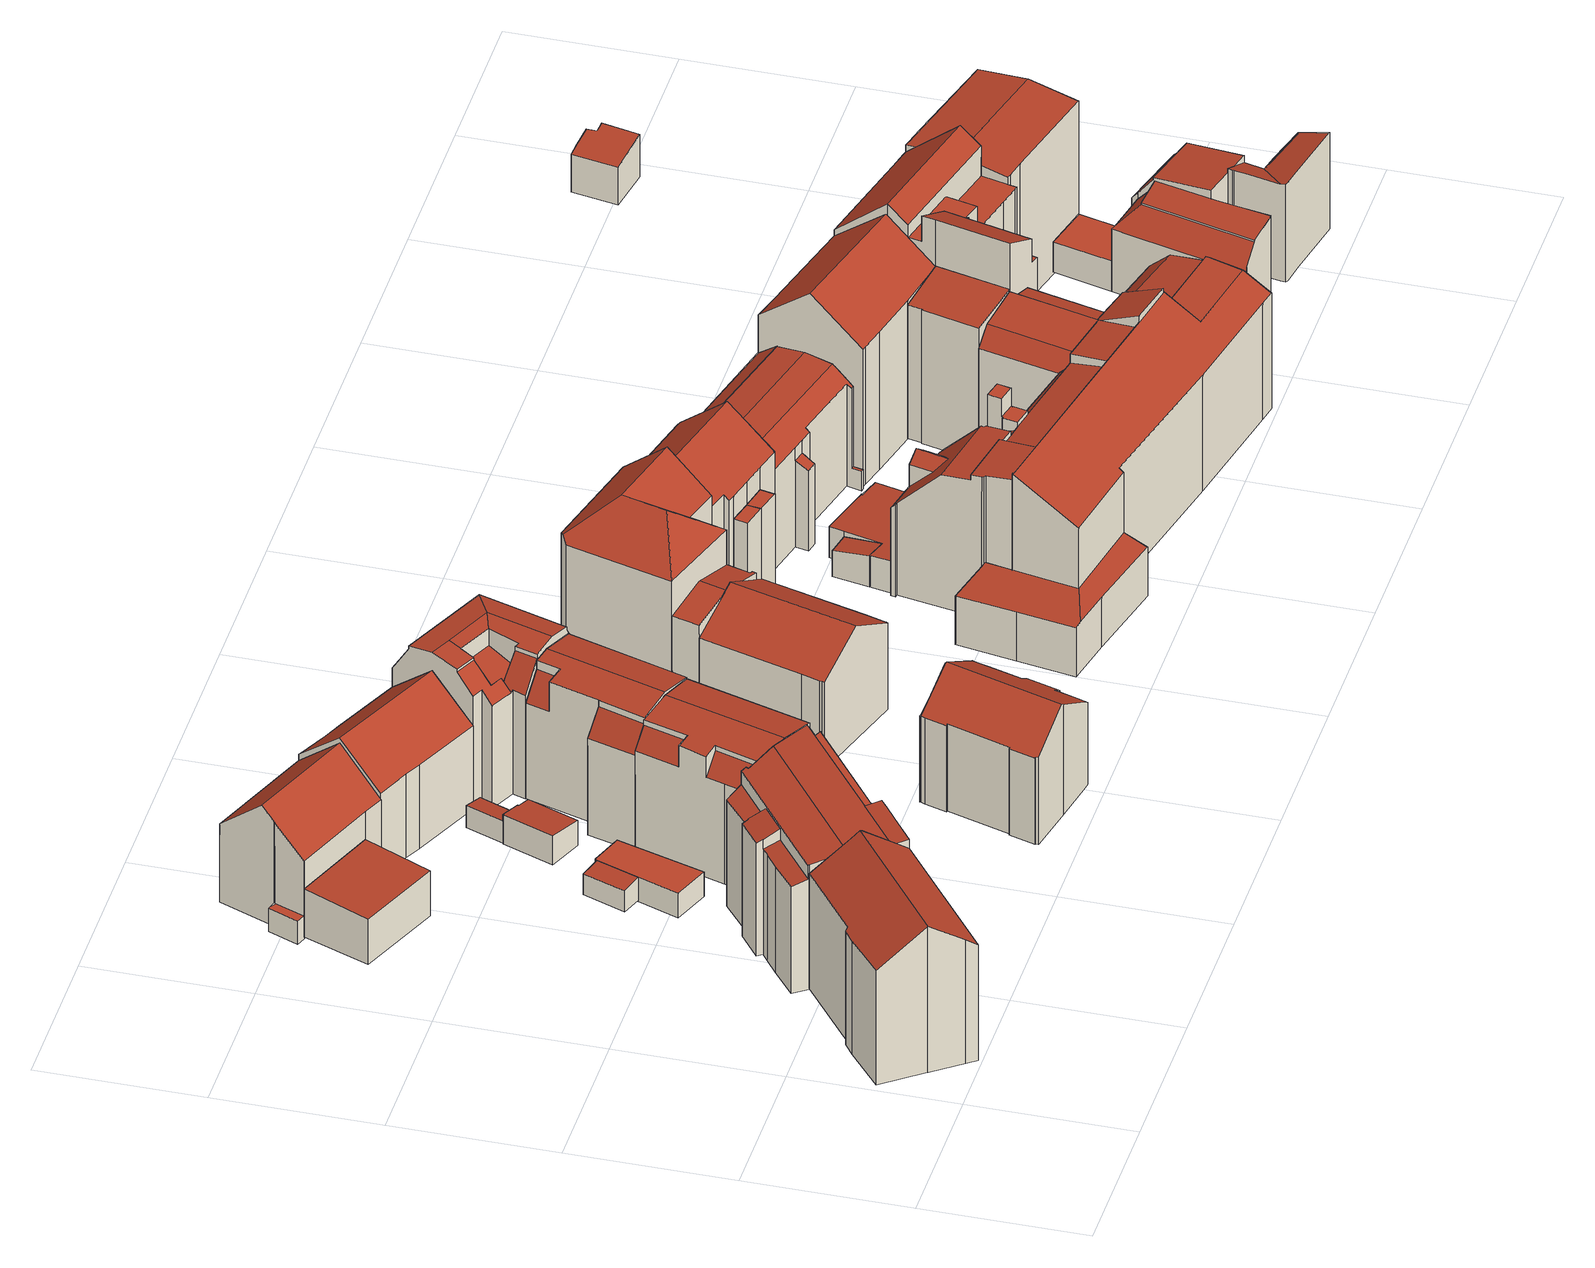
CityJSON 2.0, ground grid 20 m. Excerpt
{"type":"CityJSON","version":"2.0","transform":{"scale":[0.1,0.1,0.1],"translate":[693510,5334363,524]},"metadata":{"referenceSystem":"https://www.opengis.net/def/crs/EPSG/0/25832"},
"CityObjects":{
"building1":{"type":"Building","attributes":{"Gemeindeschluessel":"09162000","HoeheDach":"544.846","HoeheGrund":"525.070","Methode":"2000","NiedrigsteTraufeDesGebaeudes":"540.336","Geometrietyp2DReferenz":"3000","function":"31001_9998","roofType":"3100","measuredHeight":19.78,"storeysAboveGround":5},"geometry":[{"type":"MultiSurface","lod":"2","boundaries":[[[0,1,2,3]],[[4,5,6,7,8,9,10,2,1]],[[11,12,13,14]],[[6,15,16,17,18,7]],[[19,20,12,11]],[[21,8,7,18]],[[22,9,8,21]],[[11,14,23,24,0,3,25,22,21,18,17,16,19]],[[24,4,1,0]],[[13,12,20,15,6,5]],[[25,10,9,22]],[[3,2,10,25]],[[16,15,20,19]],[[23,14,13,5,4,24]]],"semantics":{"surfaces":[{"type":"WallSurface"},{"type":"RoofSurface"},{"type":"GroundSurface"}],"values":[0,1,0,0,0,0,0,2,0,1,0,0,0,0]}}]},
"building2":{"type":"Building","attributes":{"Gemeindeschluessel":"09162000","HoeheDach":"542.290","HoeheGrund":"525.025","Methode":"1000","NiedrigsteTraufeDesGebaeudes":"539.307","Geometrietyp2DReferenz":"3000","function":"31001_9998","roofType":"3100","measuredHeight":17.27,"storeysAboveGround":4},"geometry":[{"type":"MultiSurface","lod":"2","boundaries":[[[26,27,28,29,30,31]],[[32,33,34,35,36,37]],[[38,39,40,41,42]],[[43,44,45,46,47,48]],[[49,50,51,52]],[[53,44,43,54]],[[52,51,28,27]],[[35,55,56,57,58,59,60,36]],[[61,62,63,64]],[[65,40,39,66]],[[33,67,68,69,34]],[[65,64,63,70,71,41,40]],[[57,56,31,30]],[[72,73,74,75,76,77]],[[36,60,75,74,78,37]],[[35,34,69,70,63,62,55]],[[60,59,76,75]],[[79,54,43,48,80]],[[32,37,78,81]],[[77,76,59,58,29,28,51,50]],[[68,80,48,47,71,70,69]],[[61,26,31,56,55,62]],[[79,80,68,67]],[[41,71,47,42]],[[30,29,58,57]],[[81,78,74,73]],[[82,53,54,79,67,33,32,81,73,72,49,52,27,26,61,64,65,66]],[[42,47,46,38]],[[72,77,50,49]],[[82,66,39,38,46,45]],[[82,45,44,53]]],"semantics":{"surfaces":[{"type":"WallSurface"},{"type":"RoofSurface"},{"type":"GroundSurface"}],"values":[0,0,1,1,0,0,0,0,0,0,0,0,1,0,1,1,0,0,0,1,1,0,0,0,0,0,2,0,0,0,0]}}]},
"building3":{"type":"Building","attributes":{"Gemeindeschluessel":"09162000","HoeheDach":"531.631","HoeheGrund":"525.112","Methode":"2000","NiedrigsteTraufeDesGebaeudes":"531.192","Geometrietyp2DReferenz":"3000","function":"31001_3065","roofType":"1000","measuredHeight":6.52,"storeysAboveGround":2},"geometry":[{"type":"MultiSurface","lod":"2","boundaries":[[[83,84,85,86]],[[87,84,83,88]],[[85,89,90,86]],[[86,90,88,83]],[[87,88,90,89]],[[84,87,89,85]]],"semantics":{"surfaces":[{"type":"GroundSurface"},{"type":"WallSurface"},{"type":"RoofSurface"}],"values":[0,1,1,1,2,1]}}]},
"building4":{"type":"Building","attributes":{"Gemeindeschluessel":"09162000","HoeheDach":"528.256","HoeheGrund":"525.233","Methode":"1000","NiedrigsteTraufeDesGebaeudes":"527.966","Geometrietyp2DReferenz":"3000","function":"31001_2000","roofType":"1000","measuredHeight":3.02},"geometry":[{"type":"MultiSurface","lod":"2","boundaries":[[[91,92,93,94]],[[95,96,97,98]],[[93,96,95,94]],[[92,97,96,93]],[[91,98,97,92]],[[94,95,98,91]]],"semantics":{"surfaces":[{"type":"GroundSurface"},{"type":"RoofSurface"},{"type":"WallSurface"}],"values":[0,1,2,2,2,2]}}]},
"building5":{"type":"Building","attributes":{"Gemeindeschluessel":"09162000","HoeheDach":"528.380","HoeheGrund":"525.119","Methode":"2000","NiedrigsteTraufeDesGebaeudes":"528.380","Geometrietyp2DReferenz":"3000","function":"31001_1000","roofType":"1000","measuredHeight":3.26,"storeysAboveGround":1},"geometry":[{"type":"MultiSurface","lod":"2","boundaries":[[[99,100,101,102]],[[102,103,104,105,106,99]],[[107,101,100,108,109,110]],[[103,107,110,104]],[[107,103,102,101]],[[106,108,100,99]],[[105,109,108,106]],[[104,110,109,105]]],"semantics":{"surfaces":[{"type":"WallSurface"},{"type":"GroundSurface"},{"type":"RoofSurface"}],"values":[0,1,2,0,0,0,0,0]}}]},
"building6":{"type":"Building","attributes":{"Gemeindeschluessel":"09162000","HoeheDach":"540.320","HoeheGrund":"524.848","Methode":"2000","NiedrigsteTraufeDesGebaeudes":"527.945","Geometrietyp2DReferenz":"3000","function":"31001_1000","roofType":"3100","measuredHeight":15.47,"storeysAboveGround":4},"geometry":[{"type":"MultiSurface","lod":"2","boundaries":[[[111,112,113,114,115]],[[116,117,113,112]],[[118,119,120,121,122]],[[114,113,123,124]],[[119,125,126,124,123,120]],[[111,115,126,125]],[[114,124,126,115]],[[127,128,129,130]],[[131,122,121,132]],[[130,129,117,116]],[[117,129,128,132,121,120,123,113]],[[132,128,127,133,131]],[[127,130,116,112,111,125,119,118,133]],[[131,133,118,122]]],"semantics":{"surfaces":[{"type":"WallSurface"},{"type":"RoofSurface"},{"type":"GroundSurface"}],"values":[0,0,0,0,0,0,1,0,1,0,1,0,2,0]}}]},
"building7":{"type":"Building","attributes":{"Gemeindeschluessel":"09162000","HoeheDach":"542.230","HoeheGrund":"524.975","Methode":"1000","NiedrigsteTraufeDesGebaeudes":"537.786","Geometrietyp2DReferenz":"3000","function":"31001_1000","roofType":"3100","measuredHeight":17.25,"storeysAboveGround":5},"geometry":[{"type":"MultiSurface","lod":"2","boundaries":[[[134,135,136,137]],[[138,139,140,141,142,135,134,143]],[[138,144,145,146,65,64,61,147,139]],[[137,136,148,149]],[[144,150,151,145]],[[152,153,141,140,154,155,156]],[[65,157,158,159,160,161,152,156,64]],[[147,154,140,139]],[[64,156,155,61]],[[153,162,142,141]],[[145,151,163,146]],[[138,143,149,148,164,165,166,150,144]],[[162,161,160,164,148,136,135,142]],[[152,161,162,153]],[[61,155,154,147]],[[166,165,159,158]],[[157,163,151,150,166,158]],[[146,163,157,65]],[[159,165,164,160]],[[137,149,143,134]]],"semantics":{"surfaces":[{"type":"WallSurface"},{"type":"GroundSurface"},{"type":"RoofSurface"}],"values":[0,0,1,0,0,2,0,0,0,0,0,0,2,0,0,0,2,0,2,2]}}]},
"building8":{"type":"Building","attributes":{"Gemeindeschluessel":"09162000","HoeheDach":"529.013","HoeheGrund":"525.120","Methode":"2000","NiedrigsteTraufeDesGebaeudes":"527.643","Geometrietyp2DReferenz":"3000","function":"31001_1000","roofType":"1000","measuredHeight":3.89,"storeysAboveGround":1},"geometry":[{"type":"MultiSurface","lod":"2","boundaries":[[[167,168,169,170]],[[168,171,172,173,174,175,176,169]],[[177,178,179,173,172,180]],[[179,178,181,182]],[[183,175,174,182,181,184]],[[180,172,171,185]],[[184,181,178,177]],[[170,169,176,186]],[[186,176,175,183]],[[183,184,177,180,185,167,170,186]],[[182,174,173,179]],[[185,171,168,167]]],"semantics":{"surfaces":[{"type":"WallSurface"},{"type":"RoofSurface"},{"type":"GroundSurface"}],"values":[0,1,0,1,0,0,0,0,0,2,0,0]}}]},
"building9":{"type":"Building","attributes":{"Gemeindeschluessel":"09162000","HoeheDach":"540.970","HoeheGrund":"524.859","Methode":"2000","NiedrigsteTraufeDesGebaeudes":"536.110","Geometrietyp2DReferenz":"3000","function":"31001_1000","roofType":"3100","measuredHeight":16.11,"storeysAboveGround":4},"geometry":[{"type":"MultiSurface","lod":"2","boundaries":[[[187,188,189,190]],[[191,192,193,194,195]],[[196,197,188,187]],[[198,199,194,193,200,201]],[[202,196,187,190,191,195,203,204]],[[190,189,192,191]],[[195,194,199,203]],[[193,192,189,188,197,200]],[[204,198,201,202]],[[202,201,200,197,196]],[[203,199,198,204]]],"semantics":{"surfaces":[{"type":"WallSurface"},{"type":"RoofSurface"},{"type":"GroundSurface"}],"values":[0,0,0,1,2,0,0,1,0,0,0]}}]},
"building10":{"type":"Building","attributes":{"Gemeindeschluessel":"09162000","HoeheDach":"540.387","HoeheGrund":"525.220","Methode":"2000","NiedrigsteTraufeDesGebaeudes":"535.849","Geometrietyp2DReferenz":"3000","function":"31001_1000","roofType":"3100","measuredHeight":15.17,"storeysAboveGround":4},"geometry":[{"type":"MultiSurface","lod":"2","boundaries":[[[205,206,207,208]],[[209,210,211,212]],[[213,214,215,216,217,218]],[[219,220,221,222]],[[209,223,224,225,226,227,228,210]],[[225,224,223,209,212,229,230,214,213,218,231,232,219,222,233,234,235,236,237,238,205,208,239,240,241,242]],[[233,243,244,234]],[[212,211,245,229]],[[246,247,240,239,208,207]],[[235,248,249,236]],[[250,251,206,205,238,237]],[[252,253,242,241,240,247]],[[234,244,248,235]],[[230,254,215,214]],[[222,221,243,233]],[[242,253,226,225]],[[231,218,217,255,256,232]],[[220,256,255,252,247,246,207,206,251,250,249,248,244,243,221]],[[232,256,220,219]],[[229,245,254,230]],[[236,249,250,237]],[[217,216,215,254,245,211,210,228,227,226,253,252,255]]],"semantics":{"surfaces":[{"type":"WallSurface"},{"type":"GroundSurface"},{"type":"RoofSurface"}],"values":[0,0,0,0,0,1,0,0,0,0,0,0,0,0,0,0,0,2,0,0,0,2]}}]},
"building11":{"type":"Building","attributes":{"Gemeindeschluessel":"09162000","HoeheDach":"542.460","HoeheGrund":"524.898","Methode":"1000","NiedrigsteTraufeDesGebaeudes":"537.769","Geometrietyp2DReferenz":"3000","function":"31001_1000","roofType":"3100","measuredHeight":17.56,"storeysAboveGround":5},"geometry":[{"type":"MultiSurface","lod":"2","boundaries":[[[257,258,259,260]],[[261,262,263,264,265,266,267,268,269]],[[260,259,264,263]],[[270,271,272,273]],[[274,275,276,277]],[[260,263,262,257]],[[278,266,265,279]],[[261,280,281,258,257,262]],[[267,266,278,282]],[[283,150,282,278,279,271,270,275,274]],[[269,268,150,283]],[[270,273,276,275]],[[150,268,267,282]],[[280,277,276,273,272,281]],[[280,261,269,283,274,277]],[[279,265,264,259,258,281,272,271]]],"semantics":{"surfaces":[{"type":"WallSurface"},{"type":"RoofSurface"},{"type":"GroundSurface"}],"values":[0,0,0,0,0,1,1,0,0,0,0,1,1,0,2,1]}}]},
"building12":{"type":"Building","attributes":{"Gemeindeschluessel":"09162000","HoeheDach":"543.420","HoeheGrund":"524.840","Methode":"9999","NiedrigsteTraufeDesGebaeudes":"538.410","Geometrietyp2DReferenz":"3000","function":"31001_1000","roofType":"3100","measuredHeight":18.58,"storeysAboveGround":5},"geometry":[{"type":"MultiSurface","lod":"2","boundaries":[[[284,285,286,287,288]],[[289,290,291,292,293]],[[294,295,296,297,298,299,300,301]],[[284,288,302,303]],[[304,305,306,307]],[[308,309,310,311]],[[312,313,314,315]],[[316,302,288,306]],[[317,318,319,320,310,309]],[[319,318,291,290]],[[312,303,302,316,321,317,309,308,313]],[[312,315,322,323,324,325,285,284,303]],[[305,318,317,321]],[[325,324,301,300,293,292,304,307,326]],[[327,328,329]],[[299,289,293,300]],[[322,295,294,323]],[[288,287,306]],[[330,319,290,331]],[[308,311,327,329,332,314,313]],[[305,321,316,306]],[[333,298,297,328]],[[334,330,331,333,328,327]],[[306,287,286,326,307]],[[333,331,290,289,299,298]],[[325,326,286,285]],[[304,292,291,318,305]],[[329,328,297,296,332]],[[323,294,301,324]],[[334,320,319,330]],[[334,327,311,310,320]],[[322,315,314,332,296,295]]],"semantics":{"surfaces":[{"type":"WallSurface"},{"type":"RoofSurface"},{"type":"GroundSurface"}],"values":[0,1,1,0,0,0,0,1,1,1,0,2,1,0,0,0,0,1,0,1,0,0,1,1,0,0,1,0,0,0,0,0]}}]},
"building13":{"type":"Building","attributes":{"Gemeindeschluessel":"09162000","HoeheDach":"540.260","HoeheGrund":"525.012","Methode":"2000","NiedrigsteTraufeDesGebaeudes":"536.732","Geometrietyp2DReferenz":"3000","function":"31001_1000","roofType":"3100","measuredHeight":15.25,"storeysAboveGround":3},"geometry":[{"type":"MultiSurface","lod":"2","boundaries":[[[335,336,337,338]],[[339,340,341,337,336,342,343]],[[344,345,346,347,348,349,350,335,338,351,352,353]],[[344,353,339,343,354,345]],[[349,355,342,336,335,350]],[[338,337,341,351]],[[343,342,355,356,357,358,354]],[[345,354,358,346]],[[348,356,355,349]],[[352,340,339,353]],[[346,358,357,347]],[[347,357,356,348]],[[351,341,340,352]]],"semantics":{"surfaces":[{"type":"WallSurface"},{"type":"RoofSurface"},{"type":"GroundSurface"}],"values":[0,1,2,0,0,0,1,0,0,0,0,0,0]}}]},
"building14":{"type":"Building","attributes":{"Gemeindeschluessel":"09162000","HoeheDach":"539.680","HoeheGrund":"524.979","Methode":"2000","NiedrigsteTraufeDesGebaeudes":"538.255","Geometrietyp2DReferenz":"3000","function":"31001_1000","roofType":"3100","measuredHeight":14.7,"storeysAboveGround":3},"geometry":[{"type":"MultiSurface","lod":"2","boundaries":[[[359,360,361,362]],[[363,364,361,360,365]],[[349,362,361,364]],[[366,367,365,360,359,368]],[[366,369,370,367]],[[369,350,349,364,363,370]],[[369,366,368,350]],[[359,362,349,350,368]],[[363,365,367,370]]],"semantics":{"surfaces":[{"type":"RoofSurface"},{"type":"WallSurface"},{"type":"GroundSurface"}],"values":[0,1,1,0,1,2,1,1,1]}}]},
"building15":{"type":"Building","attributes":{"Gemeindeschluessel":"09162000","HoeheDach":"547.720","HoeheGrund":"524.930","Methode":"2000","NiedrigsteTraufeDesGebaeudes":"543.026","Geometrietyp2DReferenz":"3000","function":"31001_1000","roofType":"3100","measuredHeight":22.79,"storeysAboveGround":5},"geometry":[{"type":"MultiSurface","lod":"2","boundaries":[[[371,372,373,374,375,376,377]],[[378,373,372,379]],[[376,375,380,381,382]],[[383,378,379,384]],[[383,384,381,380,385]],[[386,377,376,382]],[[380,375,374,385]],[[384,379,387,388]],[[374,373,378,385]],[[384,388,386,382,381]],[[378,383,385]],[[379,372,371,387]],[[371,377,386,388,387]]],"semantics":{"surfaces":[{"type":"GroundSurface"},{"type":"WallSurface"},{"type":"RoofSurface"}],"values":[0,1,1,2,2,1,1,2,1,2,2,1,1]}}]},
"building16":{"type":"Building","attributes":{"Gemeindeschluessel":"09162000","HoeheDach":"537.930","HoeheGrund":"525.070","Methode":"2000","NiedrigsteTraufeDesGebaeudes":"537.930","Geometrietyp2DReferenz":"3000","function":"51009_1610","roofType":"1000","measuredHeight":12.86},"geometry":[{"type":"MultiSurface","lod":"2","boundaries":[[[389,390,391,392]],[[392,391,393,394]],[[394,393,395,396]],[[396,395,390,389]],[[390,395,393,391]],[[392,394,396,389]]],"semantics":{"surfaces":[{"type":"WallSurface"},{"type":"RoofSurface"},{"type":"GroundSurface"}],"values":[0,0,0,0,1,2]}}]},
"building17":{"type":"Building","attributes":{"Gemeindeschluessel":"09162000","HoeheDach":"537.950","HoeheGrund":"525.070","Methode":"2000","NiedrigsteTraufeDesGebaeudes":"537.950","Geometrietyp2DReferenz":"3000","function":"51009_1610","roofType":"1000","measuredHeight":12.88},"geometry":[{"type":"MultiSurface","lod":"2","boundaries":[[[397,398,399,400]],[[400,399,390,389]],[[389,390,395,396]],[[399,398,395,390]],[[396,395,398,397]],[[389,396,397,400]]],"semantics":{"surfaces":[{"type":"WallSurface"},{"type":"RoofSurface"},{"type":"GroundSurface"}],"values":[0,0,0,1,0,2]}}]},
"building18":{"type":"Building","attributes":{"Gemeindeschluessel":"09162000","HoeheDach":"545.760","HoeheGrund":"525.095","Methode":"2000","NiedrigsteTraufeDesGebaeudes":"540.852","Geometrietyp2DReferenz":"3000","function":"31001_1000","roofType":"3100","measuredHeight":20.66,"storeysAboveGround":5},"geometry":[{"type":"MultiSurface","lod":"2","boundaries":[[[401,402,403,404]],[[405,401,404,406,407,408,409,408,397,396,394,410,411]],[[396,412,413,394]],[[409,414,415,408]],[[404,403,416,406]],[[408,415,417,397]],[[394,413,418,410]],[[410,418,419,411]],[[408,420,414,409]],[[406,416,421,407]],[[422,421,416,403,402,423]],[[419,418,413,412,417,415,414,420,422,423,424]],[[405,424,423,402,401]],[[397,417,412,396]],[[407,421,422,420,408]],[[411,419,424,405]]],"semantics":{"surfaces":[{"type":"WallSurface"},{"type":"GroundSurface"},{"type":"RoofSurface"}],"values":[0,1,0,0,0,0,0,0,0,0,2,2,0,0,0,0]}}]},
"building19":{"type":"Building","attributes":{"Gemeindeschluessel":"09162000","HoeheDach":"529.323","HoeheGrund":"525.073","Methode":"1000","NiedrigsteTraufeDesGebaeudes":"528.610","Geometrietyp2DReferenz":"3000","function":"31001_2000","roofType":"1000","measuredHeight":4.25},"geometry":[{"type":"MultiSurface","lod":"2","boundaries":[[[425,426,427,428]],[[429,430,426,425]],[[431,432,430,429]],[[428,433,431,429,425]],[[434,433,428,427]],[[432,431,433,434]],[[434,427,426,430,432]]],"semantics":{"surfaces":[{"type":"WallSurface"},{"type":"GroundSurface"},{"type":"RoofSurface"}],"values":[0,0,0,1,0,0,2]}}]},
"building20":{"type":"Building","attributes":{"Gemeindeschluessel":"09162000","HoeheDach":"529.414","HoeheGrund":"525.066","Methode":"2000","NiedrigsteTraufeDesGebaeudes":"528.623","Geometrietyp2DReferenz":"3000","function":"31001_2463","roofType":"1000","measuredHeight":4.35},"geometry":[{"type":"MultiSurface","lod":"2","boundaries":[[[435,436,437,438]],[[439,440,441,442]],[[443,444,436,435]],[[445,446,447,428]],[[442,441,448,449]],[[448,441,440,437,436,444,450,451,426,447,446]],[[452,450,444,443]],[[438,437,440,439]],[[445,428,425,429,452,443,435,438,439,442,449]],[[428,447,426,425]],[[449,448,446,445]],[[425,426,451,429]],[[429,451,450,452]]],"semantics":{"surfaces":[{"type":"WallSurface"},{"type":"RoofSurface"},{"type":"GroundSurface"}],"values":[0,0,0,0,0,1,0,0,2,0,0,0,0]}}]},
"building21":{"type":"Building","attributes":{"Gemeindeschluessel":"09162000","HoeheDach":"545.620","HoeheGrund":"525.188","Methode":"2000","NiedrigsteTraufeDesGebaeudes":"531.696","Geometrietyp2DReferenz":"3000","function":"31001_1000","roofType":"2100","measuredHeight":20.43,"storeysAboveGround":5},"geometry":[{"type":"MultiSurface","lod":"2","boundaries":[[[453,454,455,456]],[[457,458,459,460]],[[461,462,463,464]],[[465,466,467,468,469,459,458,470,471]],[[472,464,463,473,474]],[[475,467,476,477,478]],[[473,463,462,479,480,481]],[[460,459,469,482]],[[478,483,484,475]],[[453,485,486,487,488,454]],[[489,482,469,468,484,483]],[[490,479,462,461]],[[466,491,476,467]],[[492,470,458,457]],[[472,474,493,494]],[[472,494,495,485,453,456,496,492,457,460,482,489,497,498,490,461,464]],[[490,498,499,500,480,479]],[[501,493,474,473,481,500,499,502,477,476,491,487,486]],[[501,495,494,493]],[[497,489,483,478,477,502]],[[495,501,486,485]],[[497,502,499,498]],[[488,487,491,466]],[[496,471,470,492]],[[480,500,481]],[[496,456,455,465,471]],[[455,454,488,466,465]],[[484,468,467,475]]],"semantics":{"surfaces":[{"type":"WallSurface"},{"type":"RoofSurface"},{"type":"GroundSurface"}],"values":[0,0,0,1,0,0,1,0,1,0,0,0,0,0,0,2,0,1,0,0,0,0,0,0,0,0,1,0]}}]},
"building22":{"type":"Building","attributes":{"Gemeindeschluessel":"09162000","HoeheDach":"545.726","HoeheGrund":"525.055","Methode":"2000","NiedrigsteTraufeDesGebaeudes":"536.881","Geometrietyp2DReferenz":"3000","function":"31001_2000","roofType":"2100","measuredHeight":20.67,"storeysAboveGround":4},"geometry":[{"type":"MultiSurface","lod":"2","boundaries":[[[503,504,505,506]],[[507,508,509,510]],[[511,512,513,514,515,516,517]],[[518,519,520,521]],[[512,522,523,513]],[[524,525,526,527,503,506]],[[528,529,530,531]],[[532,523,522,533,509,508,534]],[[519,535,536,520]],[[537,538,539,540]],[[541,542,543,525,524]],[[544,545,546,547]],[[548,549,550,551]],[[552,553,526,525,543]],[[549,514,513,554]],[[555,556,557,550]],[[544,558,559,545]],[[560,559,558]],[[561,515,514,549,548]],[[554,513,523,532,562]],[[540,539,563,564]],[[564,563,565,445]],[[566,534,508,507]],[[567,442,568,517,516]],[[569,570,571,572,573,574,575]],[[576,577,578,579,580,504,503,527]],[[449,581,568,442]],[[556,579,578,518,521,575,574,557]],[[510,509,533,582]],[[551,573,572,548]],[[547,546,583]],[[584,569,575,521,520,536]],[[551,550,557,574,573]],[[528,531,555,550,549,554,562]],[[505,504,580,585]],[[566,586,587,529,528,562,532,534]],[[530,529,587,542,541]],[[577,588,535,519,518,578]],[[511,517,568,581,560,558,544,547,583,565,563,539,538]],[[584,536,535,588]],[[530,541,524,506,505,585,555,531]],[[580,579,556,555,585]],[[445,565,583,546,545,559,560,581,449]],[[586,566,507,510,582,537,540,564,445,449,442,567,570,569,584,588,577,576,553,552]],[[576,527,526,553]],[[586,552,543,542,587]],[[570,567,516,515,561,571]],[[572,571,561,548]],[[537,582,533,522,512,511,538]]],"semantics":{"surfaces":[{"type":"WallSurface"},{"type":"RoofSurface"},{"type":"GroundSurface"}],"values":[0,0,1,0,0,1,0,1,1,0,1,1,0,0,0,0,1,0,0,0,0,0,0,0,0,0,0,1,0,1,0,0,0,1,1,0,1,0,1,0,0,0,0,2,0,0,0,1,0]}}]},
"building23":{"type":"Building","attributes":{"Gemeindeschluessel":"09162000","HoeheDach":"540.992","HoeheGrund":"525.142","Methode":"2000","NiedrigsteTraufeDesGebaeudes":"527.690","Geometrietyp2DReferenz":"3000","function":"31001_1000","roofType":"3100","measuredHeight":15.85,"storeysAboveGround":4},"geometry":[{"type":"MultiSurface","lod":"2","boundaries":[[[589,590,591,592]],[[593,594,595,596]],[[597,598,594,593]],[[599,600,407,601]],[[602,603,604,605]],[[606,607,608,609]],[[610,611,612,613]],[[595,594,598,614,615,589,592,616,617,618]],[[619,620,613,612,617]],[[600,599,621,622]],[[597,593,596,623,624,620,619,408,407,600,622,602,605]],[[597,605,604,625,614,598]],[[626,615,614,625]],[[590,606,609,591]],[[623,596,595,618,611]],[[622,621,607,606,590,589,615,626,603,602]],[[623,611,610,624]],[[603,626,625,604]],[[611,618,617,612]],[[408,616,592,591,609,608,601,407]],[[599,601,608,607,621]],[[619,617,616,408]],[[624,610,613,620]]],"semantics":{"surfaces":[{"type":"RoofSurface"},{"type":"WallSurface"},{"type":"GroundSurface"}],"values":[0,1,1,1,1,1,0,0,1,1,2,1,1,0,1,1,1,0,1,1,0,1,1]}}]},
"building24":{"type":"Building","attributes":{"Gemeindeschluessel":"09162000","HoeheDach":"544.331","HoeheGrund":"525.537","Methode":"1000","NiedrigsteTraufeDesGebaeudes":"543.534","Geometrietyp2DReferenz":"3000","function":"31001_9998","roofType":"1000","measuredHeight":18.79},"geometry":[{"type":"MultiSurface","lod":"2","boundaries":[[[627,628,629,630]],[[631,632,633,629,628,634]],[[635,636,637,627,630,638]],[[637,634,628,627]],[[631,636,635,632]],[[638,633,632,635]],[[630,629,633,638]],[[636,631,634,637]]],"semantics":{"surfaces":[{"type":"WallSurface"},{"type":"RoofSurface"},{"type":"GroundSurface"}],"values":[0,1,2,0,0,0,0,0]}}]},
"building25":{"type":"Building","attributes":{"Gemeindeschluessel":"09162000","HoeheDach":"549.210","HoeheGrund":"525.377","Methode":"2000","NiedrigsteTraufeDesGebaeudes":"543.937","Geometrietyp2DReferenz":"3000","function":"31001_2000","roofType":"3100","measuredHeight":23.83,"storeysAboveGround":5},"geometry":[{"type":"MultiSurface","lod":"2","boundaries":[[[639,640,641,642,643,644,645,646]],[[647,641,640,648]],[[649,650,651,652,647,648,653,654,655,656]],[[655,657,658,656]],[[649,656,658,646,645]],[[654,659,657,655]],[[653,660,659,654]],[[649,645,644,650]],[[650,644,643,651]],[[639,660,653,648,640]],[[651,643,642,652]],[[646,658,657,659,660,639]],[[652,642,641,647]]],"semantics":{"surfaces":[{"type":"RoofSurface"},{"type":"WallSurface"},{"type":"GroundSurface"}],"values":[0,1,2,1,1,1,1,1,1,1,1,0,1]}}]},
"building26":{"type":"Building","attributes":{"Gemeindeschluessel":"09162000","HoeheDach":"546.261","HoeheGrund":"525.753","Methode":"2000","NiedrigsteTraufeDesGebaeudes":"539.520","Geometrietyp2DReferenz":"3000","function":"31001_9998","roofType":"1000","measuredHeight":20.51,"storeysAboveGround":4},"geometry":[{"type":"MultiSurface","lod":"2","boundaries":[[[661,662,663,664]],[[665,666,667,668,669,670]],[[671,672,673,663,662,674,675,676,677]],[[667,666,678,679,680,681]],[[679,682,672,671,680]],[[676,683,684,677]],[[685,671,677,669,668]],[[686,682,679,678]],[[687,675,674,688]],[[687,689,683,676,675]],[[685,668,667,681]],[[671,685,681,680]],[[686,678,666,665,689,687,688,661,664,690]],[[686,690,673,672,682]],[[689,665,670,684,683]],[[664,663,673,690]],[[677,684,670,669]],[[688,674,662,661]]],"semantics":{"surfaces":[{"type":"WallSurface"},{"type":"RoofSurface"},{"type":"GroundSurface"}],"values":[0,0,1,0,1,1,0,0,0,0,1,0,2,0,0,0,1,0]}}]},
"building27":{"type":"Building","attributes":{"Gemeindeschluessel":"09162000","HoeheDach":"550.570","HoeheGrund":"525.731","Methode":"2000","NiedrigsteTraufeDesGebaeudes":"544.570","Geometrietyp2DReferenz":"3000","function":"31001_9998","roofType":"3100","measuredHeight":24.84,"storeysAboveGround":5},"geometry":[{"type":"MultiSurface","lod":"2","boundaries":[[[691,692,693,694]],[[695,696,697,698]],[[699,700,701,702]],[[703,704,705,706]],[[707,708,709,710]],[[711,712,713,697,696,714,715,716]],[[717,718,719,720]],[[695,698,721,722,723,724,725,726,707,710,727,703,706,717,720]],[[728,729,730,731]],[[706,705,718,717]],[[727,710,709,729,728,732,694,693]],[[726,725,733,700,699,734]],[[731,701,700,733,735,736,732,728]],[[734,699,702,737]],[[724,723,711,716]],[[730,738,737,702,701,731]],[[722,712,711,723]],[[695,720,719,692,691,714,696]],[[724,716,735,733,725]],[[727,693,704,703]],[[707,726,734,737,738,708]],[[721,713,712,722]],[[691,694,732,736,715,714]],[[715,736,735,716]],[[698,697,713,721]],[[730,729,709,708,738]],[[692,719,718,705,704,693]]],"semantics":{"surfaces":[{"type":"RoofSurface"},{"type":"WallSurface"},{"type":"GroundSurface"}],"values":[0,1,1,1,1,0,1,2,1,1,1,1,0,0,1,1,1,1,1,1,1,1,1,1,1,0,0]}}]},
"building28":{"type":"Building","attributes":{"Gemeindeschluessel":"09162000","HoeheDach":"538.280","HoeheGrund":"526.260","Methode":"2000","NiedrigsteTraufeDesGebaeudes":"534.623","Geometrietyp2DReferenz":"3000","function":"31001_9998","roofType":"2100","measuredHeight":12.02,"storeysAboveGround":2},"geometry":[{"type":"MultiSurface","lod":"2","boundaries":[[[739,740,741,742]],[[743,744,745,746,747,748,749,750,751,752,753,754]],[[755,756,754,753,752,757]],[[758,759,760,761,762,741,740]],[[749,763,764,750]],[[746,745,744,761,760,759]],[[742,765,756,755,757,766]],[[744,743,754,756,765,762,761]],[[742,741,762,765]],[[763,739,742,766,767,764]],[[748,747,746,759,758,740,739,763,749]],[[764,767,766,757,752,751,750]]],"semantics":{"surfaces":[{"type":"WallSurface"},{"type":"GroundSurface"},{"type":"RoofSurface"}],"values":[0,1,0,2,0,0,2,0,0,2,0,0]}}]},
"building29":{"type":"Building","attributes":{"Gemeindeschluessel":"09162000","HoeheDach":"530.360","HoeheGrund":"526.320","Methode":"1000","NiedrigsteTraufeDesGebaeudes":"530.360","Geometrietyp2DReferenz":"3000","function":"31001_2000","roofType":"1000","measuredHeight":4.04},"geometry":[{"type":"MultiSurface","lod":"2","boundaries":[[[768,769,770,771]],[[772,773,774,754]],[[774,773,775,770,769,776]],[[752,776,769,768]],[[777,772,754,752,768,771]],[[772,777,771,770,775,773]],[[754,774,776,752]]],"semantics":{"surfaces":[{"type":"WallSurface"},{"type":"RoofSurface"},{"type":"GroundSurface"}],"values":[0,0,1,0,2,0,0]}}]},
"building30":{"type":"Building","attributes":{"Gemeindeschluessel":"09162000","HoeheDach":"546.520","HoeheGrund":"525.958","Methode":"2000","NiedrigsteTraufeDesGebaeudes":"545.641","Geometrietyp2DReferenz":"3000","function":"31001_9998","roofType":"3100","measuredHeight":20.56,"storeysAboveGround":5},"geometry":[{"type":"MultiSurface","lod":"2","boundaries":[[[778,779,780,781,782]],[[783,784,785,786]],[[787,788,789,790,791]],[[792,793,785,784,790,789]],[[786,785,793,794]],[[780,779,795,796]],[[791,790,784,783]],[[787,791,783,786,794,782,781,780,796]],[[794,793,792,778,782]],[[796,795,788,787]],[[778,792,789,788,795,779]]],"semantics":{"surfaces":[{"type":"WallSurface"},{"type":"RoofSurface"},{"type":"GroundSurface"}],"values":[0,0,0,1,0,0,0,2,0,0,1]}}]},
"building31":{"type":"Building","attributes":{"Gemeindeschluessel":"09162000","HoeheDach":"539.887","HoeheGrund":"526.660","Methode":"2000","NiedrigsteTraufeDesGebaeudes":"534.560","Geometrietyp2DReferenz":"3000","function":"31001_9998","roofType":"1000","measuredHeight":13.23,"storeysAboveGround":2},"geometry":[{"type":"MultiSurface","lod":"2","boundaries":[[[797,798,799,800,801,802,803,804]],[[805,806,807,808]],[[809,810,811,812,813,814]],[[815,813,812,816]],[[817,818,819,820,816,812,811]],[[821,822,823,824,804,803,802,801,825,826,827,828,829,830,831,832,833,834,835,836,837,838,839]],[[840,841,839,838,837,842]],[[829,843,844,830]],[[825,801,800,845,805,808,826]],[[824,823,822,846,847,848,797,804]],[[818,817,810,849,845,800,799,798]],[[806,809,814,807]],[[809,849,810]],[[850,851,841,840,842,852,819]],[[816,853,854,855,844,843,815]],[[808,807,814,813,815,843,829,828,827,826]],[[837,836,835,834,833,832,854,853,856,857,852,842]],[[852,857,856,853,816,820,819]],[[855,854,832,831,830,844]],[[858,859,851,850,819,818]],[[805,845,849,809,806]],[[822,821,839,841,851,859,846]],[[817,811,810]],[[848,847,846,859,858,818,798,797]]],"semantics":{"surfaces":[{"type":"WallSurface"},{"type":"RoofSurface"},{"type":"GroundSurface"}],"values":[0,1,1,0,0,2,0,0,0,0,1,0,0,1,1,0,0,1,0,0,0,0,0,1]}}]},
"building32":{"type":"Building","attributes":{"Gemeindeschluessel":"09162000","HoeheDach":"532.154","HoeheGrund":"526.410","Methode":"2000","NiedrigsteTraufeDesGebaeudes":"531.461","Geometrietyp2DReferenz":"3000","function":"31001_2000","roofType":"1000","measuredHeight":5.74},"geometry":[{"type":"MultiSurface","lod":"2","boundaries":[[[860,861,862,863,864,865,866]],[[867,863,862,868]],[[869,868,862,861]],[[870,864,863,867]],[[871,872,873,870,867,868,869]],[[865,864,870,873]],[[860,871,869,861]],[[860,866,872,871]],[[872,866,865,873]]],"semantics":{"surfaces":[{"type":"GroundSurface"},{"type":"WallSurface"},{"type":"RoofSurface"}],"values":[0,1,1,1,2,1,1,1,1]}}]}
},
"vertices":[
[7,100,11],[7,100,165],[56,140,163],[56,140,11],[44,52,207],[45,51,208],[198,169,208],[191,178,200],[162,217,166],[77,151,166],[72,152,163],[80,4,11],[80,4,167],[71,16,178],[71,16,11],[200,167,207],[200,167,11],[198,169,11],[191,178,11],[234,123,11],[234,123,167],[162,217,11],[77,151,11],[45,51,11],[44,52,11],[72,152,11],
[289,344,10],[244,308,10],[244,308,165],[245,308,165],[245,308,153],[289,344,153],[149,234,10],[162,217,10],[162,217,178],[161,218,177],[161,218,159],[149,234,154],[297,171,154],[436,277,154],[437,277,154],[415,287,154],[285,187,154],[234,123,179],[267,148,179],[287,163,179],[297,171,179],[285,187,177],[222,139,177],[207,289,10],[207,289,162],[239,313,162],[239,313,10],[267,148,10],[234,123,10],[313,334,177],[313,334,159],[257,291,159],[257,291,174],[224,266,174],[224,266,159],[320,330,10],[320,330,178],[318,327,178],[318,327,10],[437,277,10],[436,277,10],[191,178,10],[191,178,183],[189,181,183],[359,310,183],[415,287,177],[212,282,10],[202,275,10],[202,275,153],[211,282,153],[211,282,165],[212,282,165],[182,260,153],[200,167,10],[200,167,181],[182,260,10],[287,163,10],
[113,775,11],[219,734,11],[186,652,11],[81,694,11],[219,734,76],[113,775,76],[186,652,72],[81,694,72],
[247,448,12],[266,500,12],[290,491,12],[271,439,12],[271,439,43],[290,491,43],[266,500,40],[247,448,40],
[290,491,11],[290,491,44],[291,493,44],[291,493,11],[331,479,11],[298,372,11],[252,389,11],[271,439,11],[331,479,44],[271,439,44],[252,389,44],[298,372,44],
[102,779,8],[113,775,8],[113,775,113],[113,775,39],[102,779,39],[219,734,8],[219,734,113],[156,882,8],[128,812,8],[128,812,148],[135,829,163],[156,882,113],[128,813,148],[128,813,39],[117,816,8],[117,816,39],[246,724,8],[246,724,113],[245,723,113],[245,723,8],[293,829,113],[269,776,163],[293,829,8],
[345,413,145],[345,413,174],[363,408,176],[363,408,169],[362,467,10],[328,357,10],[328,357,145],[334,379,145],[334,379,173],[362,467,145],[484,430,10],[447,310,10],[439,285,10],[320,333,10],[379,462,176],[379,462,169],[484,430,138],[447,310,138],[336,320,169],[353,374,169],[320,333,145],[320,330,145],[318,327,145],[437,277,138],[420,285,169],[420,285,176],[378,302,182],[336,320,176],[353,374,176],[439,285,138],[422,449,182],[465,436,176],[465,436,169],
[354,530,11],[354,530,45],[312,547,50],[312,547,11],[378,592,45],[361,599,47],[362,600,47],[337,610,50],[337,609,50],[336,609,50],[380,647,11],[380,647,36],[362,600,36],[361,599,11],[355,656,41],[337,610,41],[337,609,11],[355,656,11],[378,592,11],[336,609,11],
[333,809,9],[333,809,122],[354,800,122],[354,800,9],[439,762,9],[439,762,122],[416,711,170],[393,658,121],[393,658,9],[293,829,9],[293,829,121],[286,706,122],[307,696,122],[269,776,170],[246,724,121],[246,724,9],[307,696,9],[286,706,9],
[527,189,12],[527,189,128],[528,188,129],[528,188,12],[626,100,12],[626,100,126],[636,97,120],[636,97,12],[599,21,12],[606,20,12],[606,20,123],[599,21,128],[545,31,161],[545,31,12],[484,47,12],[484,47,129],[483,47,128],[483,47,12],[633,127,12],[636,140,12],[640,155,12],[640,155,128],[636,140,128],[633,127,127],[626,57,12],[616,60,12],[540,32,12],[484,43,12],[493,79,12],[495,79,12],[519,156,12],[517,156,12],[525,183,12],[527,187,12],[550,183,12],[583,175,12],[584,174,12],[641,160,12],[493,79,128],[495,79,129],[626,57,118],[550,183,142],[583,175,163],[519,156,129],[517,156,128],[525,183,128],[527,187,128],[584,174,164],[641,160,129],[616,60,125],[540,32,164],[484,43,130],
[418,579,138],[418,579,178],[439,572,182],[439,572,170],[427,608,9],[427,608,138],[448,601,170],[448,601,182],[468,595,185],[510,582,178],[510,582,170],[529,576,138],[529,576,9],[380,461,170],[380,461,178],[398,518,178],[398,518,170],[362,467,9],[362,467,139],[379,525,139],[379,525,9],[465,436,178],[423,449,185],[399,517,9],[399,517,178],[465,436,170],[484,430,9],
[563,687,8],[552,712,8],[552,712,147],[552,711,149],[563,687,148],[428,667,187],[436,684,191],[443,699,194],[417,711,194],[402,679,187],[407,652,161],[401,639,146],[430,625,146],[435,638,160],[419,645,160],[428,667,184],[402,679,184],[393,658,161],[529,576,147],[529,576,8],[430,741,188],[542,691,188],[542,691,184],[430,741,184],[449,601,184],[449,601,189],[457,628,189],[457,628,184],[427,608,8],[427,608,147],[433,624,148],[433,624,8],[508,583,184],[479,592,194],[504,672,194],[480,664,191],[463,625,190],[508,583,188],[401,639,8],[407,652,8],[393,658,8],[439,762,8],[439,762,148],[440,636,154],[435,638,154],[435,638,144],[480,664,168],[436,684,168],[430,625,144],[419,645,154],[463,625,154],
[731,422,10],[731,422,127],[696,296,127],[696,296,10],[687,268,127],[688,270,127],[689,274,127],[669,441,163],[625,287,163],[628,286,10],[562,306,10],[563,309,10],[564,312,10],[571,335,10],[607,460,10],[719,425,10],[689,274,10],[688,270,10],[687,268,10],[562,306,127],[607,460,127],[571,335,127],[564,312,127],[563,309,127],
[660,443,157],[670,477,157],[616,493,144],[607,460,144],[724,460,10],[616,493,10],[724,460,144],[720,430,143],[716,431,144],[719,425,143],[720,430,10],[716,431,10],
[782,492,9],[736,504,9],[724,460,9],[616,493,9],[652,622,9],[672,633,9],[808,599,9],[724,460,191],[736,504,191],[652,622,191],[662,628,197],[672,633,191],[681,516,237],[696,571,237],[616,493,191],[808,599,191],[782,492,190],[795,546,237],
[841,452,11],[841,452,139],[811,459,139],[811,459,11],[815,476,139],[815,476,11],[844,469,139],[844,469,11],
[875,462,11],[875,462,139],[871,444,139],[871,444,11],
[808,599,11],[808,599,169],[899,577,169],[899,577,11],[782,492,11],[928,570,11],[933,568,11],[906,454,11],[906,455,11],[806,479,11],[807,485,11],[844,469,169],[815,476,169],[906,455,170],[906,454,169],[928,570,169],[875,462,169],[806,479,169],[807,485,175],[906,454,170],[933,568,169],[919,511,218],[794,542,218],[782,492,175],
[927,338,11],[927,338,53],[901,345,53],[901,345,11],[938,384,11],[938,384,46],[913,389,11],[913,389,46],[910,390,11],[910,390,46],
[1016,384,11],[1016,384,48],[1044,377,46],[1044,377,11],[1021,282,11],[1021,282,46],[996,288,48],[996,288,11],[1017,385,11],[1017,385,48],[896,318,11],[896,318,54],[901,345,54],[997,292,48],[997,292,11],[943,402,53],[938,384,53],[943,402,11],
[962,47,12],[962,47,78],[857,71,79],[857,71,12],[821,227,12],[821,227,77],[871,210,86],[871,210,12],[1348,84,12],[1348,84,193],[1348,80,192],[1348,80,12],[806,82,79],[856,97,87],[871,176,87],[877,209,87],[875,209,86],[808,155,78],[796,84,78],[1334,6,12],[1340,40,188],[1334,6,168],[871,176,77],[871,176,216],[873,176,216],[873,176,77],[1347,84,193],[1243,104,193],[1235,60,188],[875,209,12],[878,208,77],[877,209,77],[971,82,12],[971,82,172],[969,76,168],[969,76,87],[878,208,12],[1347,84,12],[856,97,168],[808,155,12],[1312,10,168],[1312,10,12],[1166,39,12],[796,84,12],[873,175,12],[1182,115,12],[1182,115,215],[1243,104,215],[1166,39,168],[873,175,215],
[1128,190,168],[1128,190,171],[1125,178,183],[1125,178,168],[878,208,11],[878,208,203],[875,209,203],[875,209,11],[884,260,190],[878,225,194],[950,212,194],[977,206,194],[985,236,190],[983,238,190],[984,241,190],[1024,218,193],[1024,218,217],[1002,223,217],[1002,223,193],[878,225,201],[950,212,201],[1143,174,189],[1170,284,189],[1152,289,168],[1129,190,168],[1113,128,199],[1113,128,207],[1125,178,200],[1125,178,188],[938,162,207],[876,212,202],[873,175,207],[1028,235,217],[1006,240,217],[894,313,11],[894,313,135],[891,313,135],[891,313,11],[1191,165,200],[1194,165,200],[1220,272,200],[938,266,173],[948,305,173],[933,309,161],[926,280,161],[977,206,183],[977,206,188],[996,203,188],[996,203,183],[1220,272,11],[1152,289,11],[950,212,188],[1020,198,188],[1020,198,193],[996,203,193],[957,274,161],[963,301,161],[963,301,133],[985,236,169],[938,162,199],[892,319,129],[892,319,11],[896,318,129],[873,175,11],[983,238,11],[996,288,140],[1001,221,11],[992,224,11],[992,224,174],[999,222,174],[1000,222,174],[1000,222,193],[1001,221,193],[1129,190,11],[1023,216,11],[1023,216,193],[1024,216,193],[1024,216,166],[997,292,135],[876,212,11],[933,309,131],[1006,240,11],[1020,198,183],[1182,115,11],[1182,115,207],[1028,235,11],
[1085,436,166],[1093,470,170],[920,512,170],[912,479,166],[985,440,11],[985,440,149],[984,435,145],[984,435,11],[1076,418,11],[1076,418,149],[1106,526,150],[1106,526,11],[933,568,149],[1076,399,11],[1076,399,37],[1072,400,37],[1072,400,11],[1101,503,166],[1101,503,167],[928,546,167],[928,546,166],[963,424,119],[967,439,128],[952,443,128],[949,427,119],[1075,412,145],[1079,411,145],[906,454,145],[952,443,145],[967,439,145],[952,443,11],[949,427,11],[1107,526,149],[1107,526,11],[967,439,11],[963,424,11],[1075,412,37],[1079,411,37],
[1152,289,15],[1152,289,195],[1169,358,195],[1169,358,15],[1241,361,203],[1174,375,195],[1170,357,195],[1220,272,203],[1174,375,15],[1241,361,15],[1220,272,15],[1170,357,15],
[1091,463,252],[1076,399,199],[1080,398,199],[1111,390,200],[1174,375,200],[1241,361,202],[1255,419,250],[1256,421,252],[1080,398,14],[1076,399,14],[1255,419,14],[1241,361,14],[1174,375,14],[1111,390,14],[1107,526,14],[1111,525,14],[1141,517,14],[1271,484,14],[1141,517,200],[1271,484,200],[1111,525,200],[1107,526,200],
[1293,168,18],[1293,168,158],[1363,152,156],[1363,152,18],[1220,272,18],[1182,115,18],[1182,115,223],[1194,167,198],[1194,167,189],[1220,272,189],[1253,153,180],[1358,127,180],[1364,152,156],[1292,162,163],[1261,170,163],[1263,178,155],[1233,157,180],[1347,84,18],[1347,84,187],[1241,104,188],[1241,104,221],[1348,84,187],[1281,257,156],[1259,262,180],[1253,153,198],[1348,84,18],[1261,170,18],[1292,162,18],[1281,257,18],[1364,152,18],
[1411,355,247],[1417,380,266],[1255,419,266],[1249,394,247],[1403,323,17],[1403,323,207],[1401,312,207],[1401,312,17],[1302,340,206],[1302,340,230],[1291,342,230],[1291,342,206],[1271,484,17],[1271,484,208],[1403,453,207],[1403,453,17],[1220,272,17],[1220,272,265],[1241,361,265],[1241,361,17],[1323,330,207],[1369,319,207],[1395,313,207],[1411,355,207],[1333,374,207],[1324,336,207],[1428,447,17],[1428,447,207],[1433,446,207],[1433,446,17],[1395,313,17],[1369,319,17],[1323,330,17],[1324,336,17],[1302,342,17],[1281,257,17],[1255,419,17],[1245,378,230],[1245,378,265],[1296,366,238],[1296,366,230],[1249,394,230],[1302,342,230],[1281,257,206],[1324,336,230],[1333,374,230],[1270,260,206],[1270,260,238],
[1466,60,134],[1466,60,136],[1502,198,136],[1502,198,134],[1537,192,23],[1520,120,23],[1515,97,23],[1506,53,23],[1504,53,23],[1466,60,23],[1447,64,23],[1443,64,23],[1478,202,23],[1485,227,23],[1508,221,23],[1542,213,23],[1508,221,108],[1542,213,110],[1485,227,106],[1504,53,142],[1506,53,143],[1515,97,142],[1520,120,142],[1537,192,142],[1447,64,112],[1443,64,107],[1537,192,134],[1485,227,107],[1478,202,107],
[1503,298,23],[1503,298,64],[1560,284,64],[1560,284,23],[1544,220,23],[1544,220,64],[1542,213,64],[1546,229,64],[1485,227,64],[1546,229,23],
[1560,284,217],[1431,316,216],[1431,316,20],[1503,298,20],[1560,284,20],[1440,444,20],[1440,444,216],[1463,438,217],[1463,438,20],[1403,323,20],[1403,323,216],[1418,384,225],[1433,446,216],[1433,446,20],[1574,345,225],[1589,406,216],[1589,406,20],[1409,321,216],[1409,321,20],
[1545,46,159],[1546,52,157],[1554,91,158],[1557,108,158],[1557,108,27],[1554,91,27],[1546,52,27],[1545,46,27],[1555,109,106],[1557,115,106],[1521,124,106],[1520,120,106],[1557,115,153],[1572,111,153],[1593,106,153],[1609,175,146],[1538,194,146],[1521,124,153],[1538,194,142],[1609,175,142],[1593,106,144],[1587,82,144],[1587,82,142],[1593,106,142],[1662,63,27],[1653,25,27],[1577,40,27],[1548,45,27],[1555,109,27],[1520,120,27],[1521,124,27],[1538,194,27],[1542,213,27],[1544,220,27],[1616,201,27],[1634,196,27],[1634,194,27],[1628,170,27],[1612,100,27],[1612,98,27],[1611,97,27],[1614,96,27],[1667,85,27],[1614,96,111],[1667,85,108],[1611,97,112],[1542,213,118],[1544,220,109],[1555,109,159],[1653,25,157],[1577,40,158],[1548,45,159],[1557,115,159],[1609,77,142],[1662,63,142],[1612,98,109],[1634,194,111],[1634,196,109],[1616,201,109],[1628,170,111],[1612,100,109],[1609,77,144],[1662,63,144],
[1557,780,24],[1500,789,24],[1510,845,24],[1527,843,24],[1553,839,24],[1553,827,24],[1566,825,24],[1527,843,77],[1510,845,75],[1500,789,75],[1553,839,80],[1557,780,81],[1566,825,82],[1553,827,80]
]}
